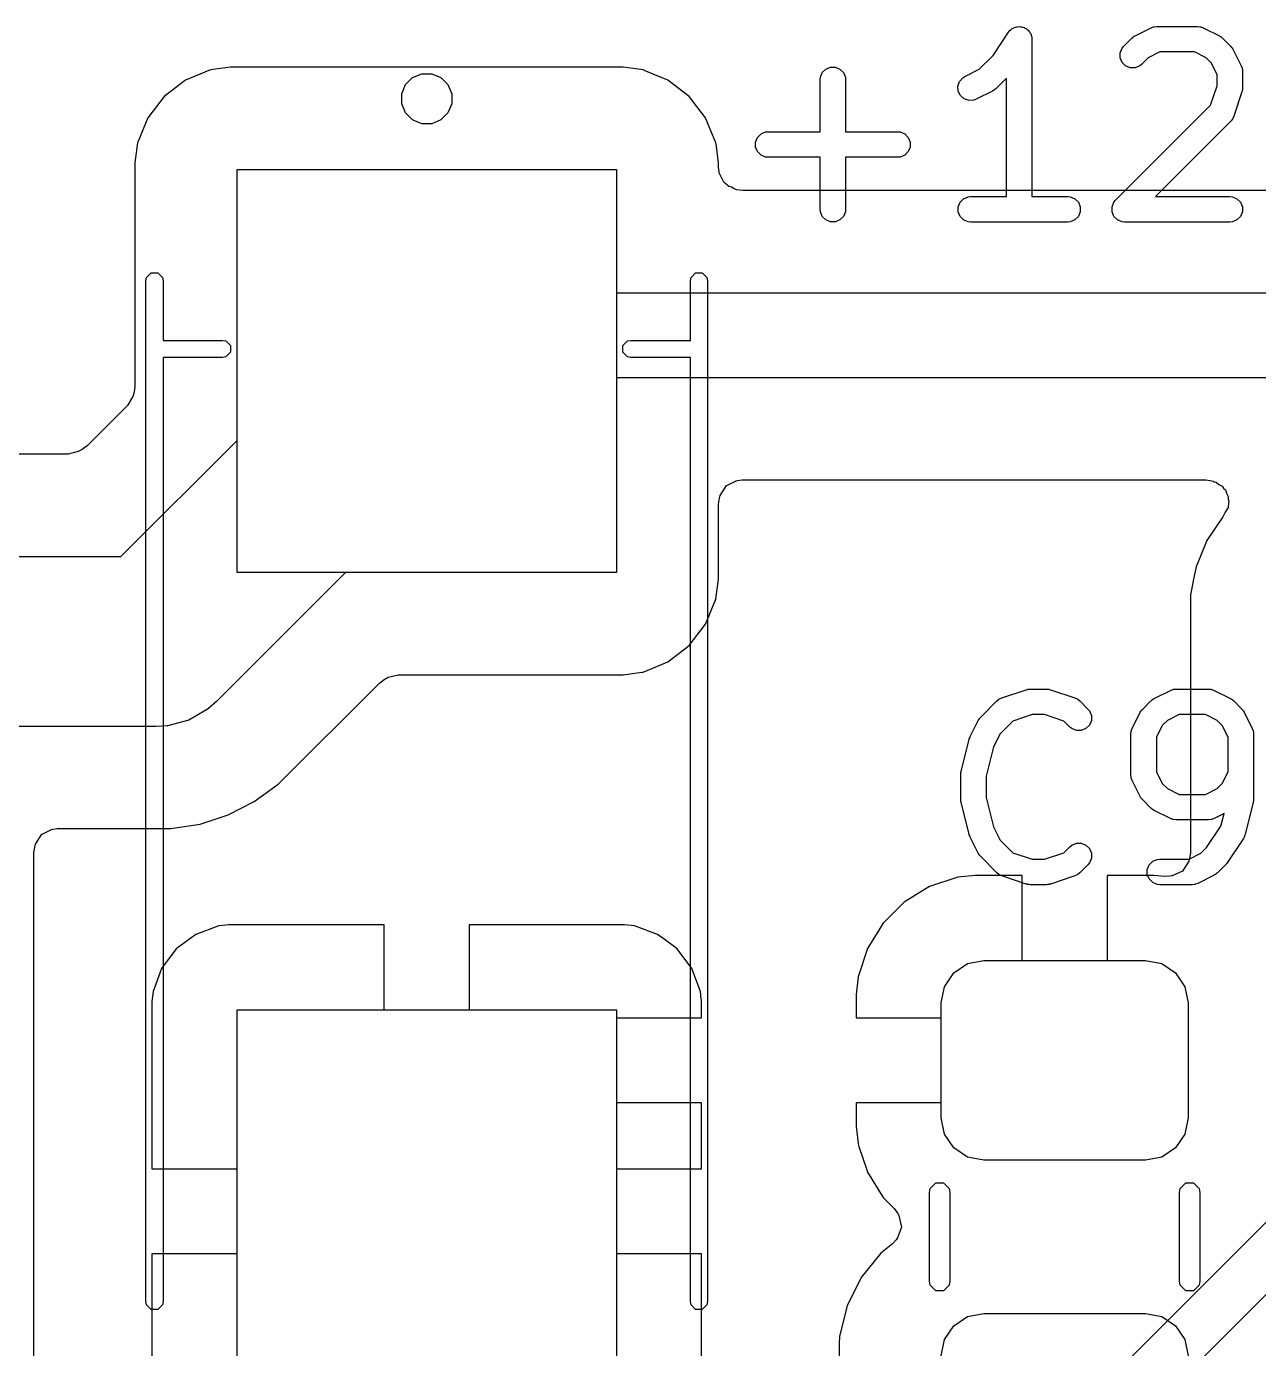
# Model space of a CAD drawing. Header units: inches. Extents: x 1.3 to 5.24, y -7.03 to -1.12.
# Drawn here: x 2.394 to 2.6791, y -3.4621 to -3.1561 of the extents above; entities that cross this region are included whole.
import ezdxf

# ---------------------------------------------------------------- set-up
doc = ezdxf.new("R2010")
doc.units = ezdxf.units.IN
doc.header["$MEASUREMENT"] = 0
for name, color, linetype, true_color in [('F.Cu', 13, 'CONTINUOUS', 0xc83434), ('F.Mask', 201, 'CONTINUOUS', 0xd864ff), ('F.Paste', 253, 'CONTINUOUS', 0xb4a09a), ('F.Silkscreen', 41, 'CONTINUOUS', 0xf2eda1), ('In2.Cu', 33, 'CONTINUOUS', 0xce7d2c)]:
    doc.layers.add(name, color=color, linetype=linetype, true_color=true_color)

msp = doc.modelspace()

# ---------------------------------------------------------------- linework, layer by layer
at = {"layer": 'F.Cu', "linetype": 'CONTINUOUS'}
for p, q in [((2.43654, -3.16614), (2.43079, -3.16852)), ((2.43655, -3.16614), (2.43654, -3.16614)), ((2.44117, -3.16553), (2.43655, -3.16614)), ((2.43655, -3.16614), (2.43655, -3.16614)), ((2.53206, -3.16553), (2.44117, -3.16553)), ((2.53668, -3.16614), (2.53206, -3.16553)), ((2.53206, -3.16553), (2.53206, -3.16553)), ((2.53206, -3.16553), (2.53206, -3.16553)), ((2.53206, -3.16553), (2.53206, -3.16553)), ((2.53206, -3.16553), (2.53206, -3.16553)), ((2.53736, -3.16642), (2.53668, -3.16614)), ((2.53668, -3.16614), (2.53668, -3.16614)), ((2.54243, -3.16852), (2.53736, -3.16642)), ((2.53736, -3.16642), (2.53736, -3.16642)), ((2.43079, -3.16852), (2.42586, -3.17231)), ((2.54737, -3.17231), (2.54243, -3.16852)), ((2.54243, -3.16852), (2.54243, -3.16852)), ((2.42586, -3.17231), (2.42207, -3.17725)), ((2.55116, -3.17725), (2.54737, -3.17231)), ((2.42207, -3.17725), (2.41975, -3.18284)), ((2.5524, -3.18023), (2.55116, -3.17725)), ((2.55355, -3.183), (2.5524, -3.18023)), ((2.41968, -3.183), (2.41915, -3.18703)), ((2.4197, -3.18296), (2.41968, -3.183)), ((2.41975, -3.18284), (2.4197, -3.18296)), ((2.55359, -3.18332), (2.55355, -3.183)), ((2.55415, -3.18762), (2.55359, -3.18332)), ((2.41915, -3.18703), (2.41907, -3.18762)), ((2.41907, -3.18762), (2.41907, -3.18762)), ((2.41907, -3.18762), (2.41907, -3.18762)), ((2.41907, -3.18762), (2.41907, -3.23937)), ((2.41915, -3.18703), (2.41915, -3.18703)), ((2.55415, -3.18867), (2.55415, -3.18762)), ((2.44272, -3.25189), (2.44272, -3.18917)), ((2.44272, -3.18917), (2.53051, -3.18917)), ((2.53051, -3.18917), (2.53051, -3.21772)), ((2.55427, -3.18971), (2.55415, -3.18867)), ((2.55433, -3.19), (2.55427, -3.18971)), ((2.55541, -3.19216), (2.55433, -3.19)), ((2.55546, -3.19222), (2.55541, -3.19216)), ((2.55651, -3.19313), (2.55546, -3.19222)), ((2.55718, -3.19332), (2.55651, -3.19313)), ((2.55777, -3.1937), (2.55718, -3.19332)), ((2.55836, -3.19388), (2.55777, -3.1937)), ((2.55974, -3.19407), (2.55836, -3.19388)), ((2.71347, -3.19407), (2.55974, -3.19407)), ((2.53051, -3.21772), (2.73039, -3.21772)), ((2.41907, -3.23937), (2.41888, -3.24074)), ((2.41907, -3.23937), (2.41907, -3.23937)), ((2.41907, -3.23937), (2.41907, -3.23937)), ((2.73039, -3.2374), (2.53051, -3.2374)), ((2.53051, -3.2374), (2.53051, -3.28248)), ((2.41859, -3.24174), (2.41735, -3.24381)), ((2.41888, -3.24074), (2.41859, -3.24174)), ((2.41735, -3.24381), (2.408, -3.25317)), ((2.41586, -3.27874), (2.44272, -3.25189)), ((2.40363, -3.2551), (2.35145, -3.2551)), ((2.40597, -3.2545), (2.40363, -3.2551)), ((2.40688, -3.254), (2.40597, -3.2545)), ((2.408, -3.25317), (2.40688, -3.254)), ((2.55606, -3.2623), (2.55823, -3.26122)), ((2.55823, -3.26122), (2.55852, -3.26115)), ((2.55852, -3.26115), (2.55956, -3.26104)), ((2.55956, -3.26104), (2.66691, -3.26104)), ((2.66691, -3.26104), (2.66829, -3.26124)), ((2.66829, -3.26124), (2.6687, -3.26136)), ((2.6687, -3.26136), (2.66867, -3.26146)), ((2.66867, -3.26146), (2.66877, -3.26151)), ((2.66877, -3.26151), (2.66933, -3.26158)), ((2.66933, -3.26158), (2.66997, -3.26211)), ((2.55435, -3.26525), (2.55452, -3.26466)), ((2.55452, -3.26466), (2.55601, -3.26235)), ((2.55601, -3.26235), (2.55606, -3.2623)), ((2.55601, -3.26235), (2.55601, -3.26235)), ((2.55601, -3.26235), (2.55601, -3.26235)), ((2.66997, -3.26211), (2.67071, -3.26248)), ((2.67071, -3.26248), (2.67101, -3.26298)), ((2.67101, -3.26298), (2.67145, -3.26334)), ((2.67145, -3.26334), (2.67169, -3.26414)), ((2.67169, -3.26414), (2.67212, -3.26485)), ((2.55415, -3.26663), (2.55435, -3.26525)), ((2.55415, -3.28403), (2.55415, -3.26663)), ((2.67196, -3.26765), (2.67141, -3.26854)), ((2.672, -3.26766), (2.67196, -3.26765)), ((2.67202, -3.2676), (2.672, -3.26766)), ((2.67203, -3.26752), (2.67202, -3.2676)), ((2.67206, -3.26747), (2.67203, -3.26752)), ((2.6721, -3.26735), (2.67206, -3.26747)), ((2.67227, -3.26597), (2.6721, -3.26709)), ((2.6721, -3.26709), (2.6721, -3.26715)), ((2.6721, -3.26715), (2.67214, -3.26716)), ((2.67212, -3.26722), (2.6721, -3.26727)), ((2.6721, -3.26727), (2.6721, -3.26735)), ((2.67212, -3.26485), (2.67211, -3.26547)), ((2.67211, -3.26547), (2.67227, -3.26597)), ((2.67214, -3.26716), (2.67212, -3.26722)), ((2.67084, -3.2696), (2.66718, -3.27508)), ((2.67096, -3.26947), (2.67084, -3.2696)), ((2.67084, -3.2696), (2.67084, -3.2696)), ((2.67141, -3.26854), (2.67092, -3.26943)), ((2.67092, -3.26943), (2.67096, -3.26947)), ((2.66718, -3.27508), (2.6657, -3.27866)), ((2.66718, -3.27508), (2.66718, -3.27508)), ((2.66718, -3.27508), (2.66718, -3.27508)), ((2.66718, -3.27508), (2.66718, -3.27508)), ((2.32913, -3.27874), (2.41586, -3.27874)), ((2.6657, -3.27866), (2.66465, -3.28118)), ((2.6657, -3.27866), (2.6657, -3.27866)), ((2.4678, -3.28248), (2.43794, -3.31234)), ((2.53051, -3.28248), (2.4678, -3.28248)), ((2.66465, -3.28118), (2.66409, -3.28403)), ((2.66465, -3.28118), (2.66465, -3.28118)), ((2.55355, -3.28865), (2.55415, -3.28403)), ((2.66409, -3.28403), (2.66353, -3.28683)), ((2.55116, -3.2944), (2.55355, -3.28865)), ((2.66353, -3.28683), (2.66337, -3.28765)), ((2.66337, -3.28765), (2.66337, -3.34731)), ((2.54737, -3.29934), (2.55116, -3.2944)), ((2.54243, -3.30313), (2.54737, -3.29934)), ((2.53668, -3.30551), (2.54243, -3.30313)), ((2.47567, -3.30805), (2.47678, -3.30722)), ((2.47678, -3.30722), (2.47769, -3.30672)), ((2.47769, -3.30672), (2.48003, -3.30612)), ((2.48003, -3.30612), (2.53206, -3.30612)), ((2.53206, -3.30612), (2.53637, -3.30556)), ((2.53637, -3.30556), (2.5364, -3.30555)), ((2.5364, -3.30555), (2.53668, -3.30551)), ((2.53668, -3.30551), (2.53668, -3.30551)), ((2.53668, -3.30551), (2.53668, -3.30551)), ((2.53668, -3.30551), (2.53668, -3.30551)), ((2.45224, -3.33147), (2.47567, -3.30805)), ((2.43794, -3.31234), (2.436, -3.31404)), ((2.43155, -3.31661), (2.42659, -3.31794)), ((2.43285, -3.31586), (2.43155, -3.31661)), ((2.436, -3.31404), (2.43285, -3.31586)), ((2.436, -3.31404), (2.436, -3.31404)), ((2.42402, -3.31811), (2.36878, -3.31811)), ((2.42658, -3.31794), (2.42402, -3.31811)), ((2.42659, -3.31794), (2.42658, -3.31794)), ((2.44672, -3.33548), (2.45224, -3.33147)), ((2.44065, -3.33858), (2.44672, -3.33548)), ((2.42743, -3.34175), (2.43416, -3.34069)), ((2.43416, -3.34069), (2.44065, -3.33858)), ((2.39606, -3.34537), (2.39755, -3.34306)), ((2.39755, -3.34306), (2.3976, -3.34301)), ((2.39755, -3.34306), (2.39755, -3.34306)), ((2.39755, -3.34306), (2.39755, -3.34306)), ((2.3976, -3.34301), (2.39976, -3.34193)), ((2.39976, -3.34193), (2.40006, -3.34186)), ((2.40006, -3.34186), (2.4011, -3.34175)), ((2.4011, -3.34175), (2.42743, -3.34175)), ((2.42743, -3.34175), (2.42743, -3.34175)), ((2.39569, -3.34734), (2.39581, -3.34649)), ((2.39569, -3.38178), (2.39569, -3.34734)), ((2.39581, -3.34649), (2.39589, -3.34596)), ((2.39589, -3.34596), (2.39606, -3.34537)), ((2.66337, -3.34731), (2.66317, -3.34869)), ((2.66301, -3.34925), (2.66152, -3.35156)), ((2.66317, -3.34869), (2.66301, -3.34925)), ((2.60954, -3.35297), (2.60299, -3.35514)), ((2.61358, -3.35256), (2.60954, -3.35297)), ((2.60954, -3.35297), (2.60954, -3.35297)), ((2.62441, -3.35256), (2.61358, -3.35256)), ((2.61358, -3.35256), (2.61358, -3.35256)), ((2.61358, -3.35256), (2.61358, -3.35256)), ((2.61358, -3.35256), (2.61358, -3.35256)), ((2.62441, -3.37224), (2.62441, -3.35256)), ((2.65492, -3.35256), (2.64409, -3.35256)), ((2.64409, -3.35256), (2.64409, -3.37224)), ((2.65734, -3.35281), (2.65492, -3.35256)), ((2.65492, -3.35256), (2.65492, -3.35256)), ((2.65863, -3.35277), (2.65734, -3.35281)), ((2.65901, -3.3527), (2.65863, -3.35277)), ((2.65911, -3.35269), (2.65901, -3.3527)), ((2.66152, -3.35156), (2.65911, -3.35269)), ((2.60299, -3.35514), (2.59998, -3.357)), ((2.60299, -3.35514), (2.60299, -3.35514)), ((2.60299, -3.35514), (2.60299, -3.35514)), ((2.60299, -3.35514), (2.60299, -3.35514)), ((2.59711, -3.35877), (2.59223, -3.36365)), ((2.59998, -3.357), (2.59711, -3.35877)), ((2.43849, -3.36423), (2.43319, -3.36621)), ((2.44083, -3.36398), (2.43849, -3.36423)), ((2.43849, -3.36423), (2.43849, -3.36423)), ((2.47677, -3.36398), (2.44083, -3.36398)), ((2.47677, -3.38366), (2.47677, -3.36398)), ((2.5324, -3.36398), (2.49646, -3.36398)), ((2.49646, -3.36398), (2.49646, -3.38366)), ((2.53474, -3.36423), (2.5324, -3.36398)), ((2.5324, -3.36398), (2.5324, -3.36398)), ((2.54004, -3.36621), (2.53474, -3.36423)), ((2.53474, -3.36423), (2.53474, -3.36423)), ((2.59187, -3.36423), (2.58888, -3.36907)), ((2.59223, -3.36365), (2.59187, -3.36423)), ((2.43319, -3.36621), (2.42865, -3.3696)), ((2.43319, -3.36621), (2.43319, -3.36621)), ((2.54127, -3.36713), (2.54004, -3.36621)), ((2.54004, -3.36621), (2.54004, -3.36621)), ((2.54004, -3.36621), (2.54004, -3.36621)), ((2.54457, -3.3696), (2.54127, -3.36713)), ((2.42865, -3.3696), (2.42526, -3.37413)), ((2.42865, -3.3696), (2.42865, -3.3696)), ((2.54797, -3.37413), (2.54457, -3.3696)), ((2.54457, -3.3696), (2.54457, -3.3696)), ((2.54457, -3.3696), (2.54457, -3.3696)), ((2.58861, -3.36952), (2.58644, -3.37607)), ((2.58888, -3.36907), (2.58861, -3.36952)), ((2.58861, -3.36952), (2.58861, -3.36952)), ((2.42526, -3.37413), (2.42328, -3.37943)), ((2.42526, -3.37413), (2.42526, -3.37413)), ((2.54994, -3.37943), (2.54797, -3.37413)), ((2.54797, -3.37413), (2.54797, -3.37413)), ((2.60859, -3.37513), (2.61178, -3.37299)), ((2.61178, -3.37299), (2.61555, -3.37224)), ((2.61555, -3.37224), (2.62441, -3.37224)), ((2.64409, -3.37224), (2.65295, -3.37224)), ((2.65295, -3.37224), (2.65672, -3.37299)), ((2.65672, -3.37299), (2.65991, -3.37513)), ((2.58644, -3.37607), (2.58602, -3.38012)), ((2.58644, -3.37607), (2.58644, -3.37607)), ((2.60646, -3.37832), (2.60859, -3.37513)), ((2.65991, -3.37513), (2.66205, -3.37832)), ((2.42328, -3.37943), (2.42303, -3.38178)), ((2.42328, -3.37943), (2.42328, -3.37943)), ((2.54994, -3.37943), (2.54994, -3.37943)), ((2.55002, -3.38012), (2.54994, -3.37943)), ((2.55006, -3.38052), (2.55002, -3.38012)), ((2.55012, -3.38108), (2.55006, -3.38052)), ((2.55006, -3.38052), (2.55006, -3.38052)), ((2.58602, -3.38012), (2.58602, -3.38553)), ((2.58602, -3.38012), (2.58602, -3.38012)), ((2.60571, -3.38209), (2.60646, -3.37832)), ((2.66205, -3.37832), (2.6628, -3.38209)), ((2.39569, -3.47885), (2.39569, -3.38178)), ((2.42303, -3.38178), (2.42303, -3.42047)), ((2.42303, -3.38178), (2.42303, -3.38178)), ((2.44272, -3.42047), (2.44272, -3.38366)), ((2.44272, -3.38366), (2.47677, -3.38366)), ((2.49646, -3.38366), (2.53051, -3.38366)), ((2.53051, -3.38366), (2.53051, -3.38553)), ((2.5502, -3.38137), (2.55012, -3.38108)), ((2.5502, -3.38553), (2.5502, -3.38137)), ((2.60571, -3.38553), (2.60571, -3.38209)), ((2.6628, -3.38209), (2.6628, -3.40866)), ((2.53051, -3.38553), (2.5502, -3.38553)), ((2.58602, -3.38553), (2.60571, -3.38553)), ((2.53051, -3.40522), (2.53051, -3.42047)), ((2.5502, -3.40522), (2.53051, -3.40522)), ((2.5502, -3.42047), (2.5502, -3.40522)), ((2.60571, -3.40522), (2.58602, -3.40522)), ((2.58602, -3.40522), (2.58602, -3.41063)), ((2.60571, -3.40866), (2.60571, -3.40522)), ((2.58602, -3.41063), (2.58644, -3.41467)), ((2.60646, -3.41243), (2.60571, -3.40866)), ((2.6628, -3.40866), (2.66205, -3.41243)), ((2.58644, -3.41467), (2.58644, -3.41467)), ((2.58644, -3.41467), (2.58644, -3.41467)), ((2.58644, -3.41467), (2.58665, -3.41532)), ((2.60859, -3.41562), (2.60646, -3.41243)), ((2.66205, -3.41243), (2.65991, -3.41562)), ((2.58665, -3.41532), (2.58836, -3.42047)), ((2.61178, -3.41775), (2.60859, -3.41562)), ((2.65991, -3.41562), (2.65672, -3.41775)), ((2.42303, -3.42047), (2.44272, -3.42047)), ((2.53051, -3.42047), (2.5502, -3.42047)), ((2.58836, -3.42047), (2.58861, -3.42123)), ((2.61555, -3.4185), (2.61178, -3.41775)), ((2.65295, -3.4185), (2.61555, -3.4185)), ((2.65672, -3.41775), (2.65295, -3.4185)), ((2.58861, -3.42123), (2.58861, -3.42123)), ((2.58861, -3.42123), (2.59223, -3.4271)), ((2.59223, -3.4271), (2.5948, -3.42967)), ((2.5948, -3.42967), (2.59563, -3.43078)), ((2.59563, -3.43078), (2.5959, -3.43128)), ((2.5959, -3.43128), (2.59649, -3.43397)), ((2.59649, -3.43397), (2.59558, -3.43648)), ((2.59439, -3.43783), (2.59173, -3.43996)), ((2.59529, -3.43688), (2.59439, -3.43783)), ((2.59558, -3.43648), (2.59529, -3.43688)), ((2.44272, -3.44016), (2.42303, -3.44016)), ((2.42303, -3.44016), (2.42303, -3.47885)), ((2.44272, -3.47697), (2.44272, -3.44016)), ((2.5502, -3.44016), (2.53051, -3.44016)), ((2.53051, -3.44016), (2.53051, -3.47697)), ((2.5502, -3.47885), (2.5502, -3.44016)), ((2.59173, -3.43996), (2.58717, -3.44564)), ((2.59173, -3.43996), (2.59173, -3.43996)), ((2.58717, -3.44564), (2.58394, -3.45216)), ((2.58717, -3.44564), (2.58717, -3.44564)), ((2.58394, -3.45216), (2.58218, -3.45923)), ((2.58394, -3.45216), (2.58394, -3.45216)), ((2.61178, -3.45469), (2.61555, -3.45394)), ((2.61555, -3.45394), (2.65295, -3.45394)), ((2.65295, -3.45394), (2.65672, -3.45469)), ((2.60646, -3.46001), (2.60859, -3.45682)), ((2.60859, -3.45682), (2.61178, -3.45469)), ((2.65672, -3.45469), (2.65991, -3.45682)), ((2.65991, -3.45682), (2.66205, -3.46001)), ((2.58218, -3.45923), (2.58207, -3.46087)), ((2.60571, -3.46378), (2.60646, -3.46001)), ((2.66205, -3.46001), (2.6628, -3.46378)), ((2.58207, -3.46087), (2.58207, -3.49327))]:
    msp.add_line(p, q, dxfattribs=at)
at = {"layer": 'F.Mask', "linetype": 'CONTINUOUS'}
for p, q in [((2.44272, -3.28248), (2.44272, -3.18917)), ((2.44272, -3.18917), (2.53051, -3.18917)), ((2.53051, -3.18917), (2.53051, -3.28248)), ((2.53051, -3.28248), (2.44272, -3.28248)), ((2.60859, -3.37513), (2.61178, -3.37299)), ((2.61178, -3.37299), (2.61555, -3.37224)), ((2.61555, -3.37224), (2.65295, -3.37224)), ((2.65295, -3.37224), (2.65672, -3.37299)), ((2.65672, -3.37299), (2.65991, -3.37513)), ((2.60646, -3.37832), (2.60859, -3.37513)), ((2.65991, -3.37513), (2.66205, -3.37832)), ((2.60571, -3.38209), (2.60646, -3.37832)), ((2.66205, -3.37832), (2.6628, -3.38209)), ((2.44272, -3.47697), (2.44272, -3.38366)), ((2.44272, -3.38366), (2.53051, -3.38366)), ((2.53051, -3.38366), (2.53051, -3.47697)), ((2.60571, -3.40866), (2.60571, -3.38209)), ((2.6628, -3.38209), (2.6628, -3.40866)), ((2.60646, -3.41243), (2.60571, -3.40866)), ((2.6628, -3.40866), (2.66205, -3.41243)), ((2.60859, -3.41562), (2.60646, -3.41243)), ((2.66205, -3.41243), (2.65991, -3.41562)), ((2.61178, -3.41775), (2.60859, -3.41562)), ((2.65991, -3.41562), (2.65672, -3.41775)), ((2.61555, -3.4185), (2.61178, -3.41775)), ((2.65295, -3.4185), (2.61555, -3.4185)), ((2.65672, -3.41775), (2.65295, -3.4185)), ((2.61178, -3.45469), (2.61555, -3.45394)), ((2.61555, -3.45394), (2.65295, -3.45394)), ((2.65295, -3.45394), (2.65672, -3.45469)), ((2.60646, -3.46001), (2.60859, -3.45682)), ((2.60859, -3.45682), (2.61178, -3.45469)), ((2.65672, -3.45469), (2.65991, -3.45682)), ((2.65991, -3.45682), (2.66205, -3.46001)), ((2.60571, -3.46378), (2.60646, -3.46001)), ((2.66205, -3.46001), (2.6628, -3.46378))]:
    msp.add_line(p, q, dxfattribs=at)
at = {"layer": 'F.Paste', "linetype": 'CONTINUOUS'}
for p, q in [((2.44272, -3.28248), (2.44272, -3.18917)), ((2.44272, -3.18917), (2.53051, -3.18917)), ((2.53051, -3.18917), (2.53051, -3.28248)), ((2.53051, -3.28248), (2.44272, -3.28248)), ((2.60859, -3.37513), (2.61178, -3.37299)), ((2.61178, -3.37299), (2.61555, -3.37224)), ((2.61555, -3.37224), (2.65295, -3.37224)), ((2.65295, -3.37224), (2.65672, -3.37299)), ((2.65672, -3.37299), (2.65991, -3.37513)), ((2.60646, -3.37832), (2.60859, -3.37513)), ((2.65991, -3.37513), (2.66205, -3.37832)), ((2.60571, -3.38209), (2.60646, -3.37832)), ((2.66205, -3.37832), (2.6628, -3.38209)), ((2.44272, -3.47697), (2.44272, -3.38366)), ((2.44272, -3.38366), (2.53051, -3.38366)), ((2.53051, -3.38366), (2.53051, -3.47697)), ((2.60571, -3.40866), (2.60571, -3.38209)), ((2.6628, -3.38209), (2.6628, -3.40866)), ((2.60646, -3.41243), (2.60571, -3.40866)), ((2.6628, -3.40866), (2.66205, -3.41243)), ((2.60859, -3.41562), (2.60646, -3.41243)), ((2.66205, -3.41243), (2.65991, -3.41562)), ((2.61178, -3.41775), (2.60859, -3.41562)), ((2.65991, -3.41562), (2.65672, -3.41775)), ((2.61555, -3.4185), (2.61178, -3.41775)), ((2.65295, -3.4185), (2.61555, -3.4185)), ((2.65672, -3.41775), (2.65295, -3.4185)), ((2.61178, -3.45469), (2.61555, -3.45394)), ((2.61555, -3.45394), (2.65295, -3.45394)), ((2.65295, -3.45394), (2.65672, -3.45469)), ((2.60646, -3.46001), (2.60859, -3.45682)), ((2.60859, -3.45682), (2.61178, -3.45469)), ((2.65672, -3.45469), (2.65991, -3.45682)), ((2.65991, -3.45682), (2.66205, -3.46001)), ((2.60571, -3.46378), (2.60646, -3.46001)), ((2.66205, -3.46001), (2.6628, -3.46378))]:
    msp.add_line(p, q, dxfattribs=at)
at = {"layer": 'F.Silkscreen', "linetype": 'CONTINUOUS'}
for p, q in [((2.61769, -3.16279), (2.62128, -3.15741)), ((2.62128, -3.15741), (2.62128, -3.15741)), ((2.62128, -3.15741), (2.62128, -3.15741)), ((2.62128, -3.15741), (2.62129, -3.15741)), ((2.62129, -3.15741), (2.62165, -3.15696)), ((2.62165, -3.15696), (2.62189, -3.1568)), ((2.62189, -3.1568), (2.6221, -3.15659)), ((2.6221, -3.15659), (2.62237, -3.15648)), ((2.62237, -3.15648), (2.62261, -3.15632)), ((2.62261, -3.15632), (2.62289, -3.15626)), ((2.62289, -3.15626), (2.62316, -3.15615)), ((2.62316, -3.15615), (2.62345, -3.15615)), ((2.62345, -3.15615), (2.62374, -3.1561)), ((2.62374, -3.1561), (2.62402, -3.15615)), ((2.62402, -3.15615), (2.62431, -3.15615)), ((2.62431, -3.15615), (2.62458, -3.15626)), ((2.62458, -3.15626), (2.62487, -3.15632)), ((2.62487, -3.15632), (2.62511, -3.15648)), ((2.62511, -3.15648), (2.62538, -3.15659)), ((2.62538, -3.15659), (2.62558, -3.1568)), ((2.62558, -3.1568), (2.62582, -3.15696)), ((2.62582, -3.15696), (2.62599, -3.1572)), ((2.62599, -3.1572), (2.62619, -3.15741)), ((2.62619, -3.15741), (2.6263, -3.15767)), ((2.65054, -3.15828), (2.65429, -3.15641)), ((2.65429, -3.15641), (2.65483, -3.1562)), ((2.65483, -3.1562), (2.65494, -3.15619)), ((2.65494, -3.15619), (2.65503, -3.15615)), ((2.65503, -3.15615), (2.65561, -3.1561)), ((2.65561, -3.1561), (2.66498, -3.1561)), ((2.66498, -3.1561), (2.66556, -3.15615)), ((2.66556, -3.15615), (2.66566, -3.15619)), ((2.66566, -3.15619), (2.66576, -3.1562)), ((2.66576, -3.1562), (2.6663, -3.15641)), ((2.6663, -3.15641), (2.67005, -3.15828)), ((2.6263, -3.15767), (2.62647, -3.15792)), ((2.62647, -3.15792), (2.62652, -3.1582)), ((2.62652, -3.1582), (2.62663, -3.15847)), ((2.62663, -3.15847), (2.62669, -3.15904)), ((2.62669, -3.15904), (2.62669, -3.15904)), ((2.62669, -3.15904), (2.62669, -3.15905)), ((2.62669, -3.15905), (2.62669, -3.15905)), ((2.62669, -3.15905), (2.62669, -3.19547)), ((2.64753, -3.16116), (2.6479, -3.16071)), ((2.6479, -3.16071), (2.64977, -3.15883)), ((2.64977, -3.15883), (2.65, -3.15865)), ((2.65, -3.15865), (2.65005, -3.15859)), ((2.65005, -3.15859), (2.65014, -3.15853)), ((2.65014, -3.15853), (2.65022, -3.15847)), ((2.65022, -3.15847), (2.65029, -3.15844)), ((2.65029, -3.15844), (2.65054, -3.15828)), ((2.67005, -3.15828), (2.6703, -3.15844)), ((2.6703, -3.15844), (2.67037, -3.15847)), ((2.67037, -3.15847), (2.67045, -3.15853)), ((2.67045, -3.15853), (2.67054, -3.15859)), ((2.67054, -3.15859), (2.67059, -3.15865)), ((2.67059, -3.15865), (2.67082, -3.15883)), ((2.67082, -3.15883), (2.6727, -3.16071)), ((2.6727, -3.16071), (2.67288, -3.16094)), ((2.61449, -3.166), (2.61769, -3.16279)), ((2.64709, -3.16222), (2.64753, -3.16116)), ((2.64709, -3.16337), (2.64709, -3.16222)), ((2.64753, -3.16444), (2.64709, -3.16337)), ((2.65361, -3.16335), (2.65207, -3.16489)), ((2.65631, -3.162), (2.65361, -3.16335)), ((2.66429, -3.162), (2.65631, -3.162)), ((2.66698, -3.16335), (2.66429, -3.162)), ((2.66818, -3.16455), (2.66698, -3.16335)), ((2.67288, -3.16094), (2.67294, -3.16099)), ((2.67294, -3.16099), (2.673, -3.16108)), ((2.673, -3.16108), (2.67306, -3.16116)), ((2.67306, -3.16116), (2.67309, -3.16123)), ((2.67309, -3.16123), (2.67325, -3.16148)), ((2.67325, -3.16148), (2.67512, -3.16523)), ((2.57772, -3.16785), (2.57816, -3.16678)), ((2.57816, -3.16678), (2.57898, -3.16597)), ((2.57898, -3.16597), (2.58004, -3.16553)), ((2.58004, -3.16553), (2.5812, -3.16553)), ((2.5812, -3.16553), (2.58226, -3.16597)), ((2.58226, -3.16597), (2.58307, -3.16678)), ((2.58307, -3.16678), (2.58352, -3.16785)), ((2.61117, -3.16766), (2.61449, -3.166)), ((2.64835, -3.16525), (2.64753, -3.16444)), ((2.64941, -3.16569), (2.64835, -3.16525)), ((2.65056, -3.16569), (2.64941, -3.16569)), ((2.65163, -3.16525), (2.65056, -3.16569)), ((2.65207, -3.16489), (2.65163, -3.16525)), ((2.66953, -3.16724), (2.66818, -3.16455)), ((2.67512, -3.16523), (2.67533, -3.16577)), ((2.67533, -3.16577), (2.67534, -3.16587)), ((2.67534, -3.16587), (2.67538, -3.16597)), ((2.67538, -3.16597), (2.67544, -3.16655)), ((2.67544, -3.16655), (2.67544, -3.1703)), ((2.48082, -3.17168), (2.4817, -3.16955)), ((2.4817, -3.16955), (2.48333, -3.16792)), ((2.48333, -3.16792), (2.48546, -3.16704)), ((2.48546, -3.16704), (2.48777, -3.16704)), ((2.48777, -3.16704), (2.4899, -3.16792)), ((2.4899, -3.16792), (2.49152, -3.16955)), ((2.49152, -3.16955), (2.49241, -3.17168)), ((2.57767, -3.16842), (2.57772, -3.16785)), ((2.57767, -3.18047), (2.57767, -3.16842)), ((2.58352, -3.16785), (2.58357, -3.16842)), ((2.58357, -3.16842), (2.58357, -3.18047)), ((2.60956, -3.16993), (2.60993, -3.16883)), ((2.60993, -3.16883), (2.61068, -3.16796)), ((2.61068, -3.16796), (2.61117, -3.16766)), ((2.62079, -3.16805), (2.61833, -3.17051)), ((2.62079, -3.19547), (2.62079, -3.16805)), ((2.66803, -3.17433), (2.66953, -3.16982)), ((2.66953, -3.16982), (2.66953, -3.16724)), ((2.48082, -3.17399), (2.48082, -3.17168)), ((2.49241, -3.17168), (2.49241, -3.17399)), ((2.60964, -3.17108), (2.60956, -3.16993)), ((2.61016, -3.17211), (2.60964, -3.17108)), ((2.61103, -3.17286), (2.61016, -3.17211)), ((2.61212, -3.17323), (2.61103, -3.17286)), ((2.61381, -3.17294), (2.61327, -3.17314)), ((2.61756, -3.17106), (2.61381, -3.17294)), ((2.61781, -3.17091), (2.61756, -3.17106)), ((2.61788, -3.17088), (2.61781, -3.17091)), ((2.61796, -3.17081), (2.61788, -3.17088)), ((2.61805, -3.17075), (2.61796, -3.17081)), ((2.6181, -3.1707), (2.61805, -3.17075)), ((2.61833, -3.17051), (2.6181, -3.1707)), ((2.67528, -3.17123), (2.67341, -3.17685)), ((2.67535, -3.17094), (2.67528, -3.17123)), ((2.67538, -3.17087), (2.67535, -3.17094)), ((2.67539, -3.17077), (2.67538, -3.17087)), ((2.67541, -3.17067), (2.67539, -3.17077)), ((2.67544, -3.1703), (2.67541, -3.17059)), ((2.67541, -3.17059), (2.67541, -3.17067)), ((2.4817, -3.17612), (2.48082, -3.17399)), ((2.49241, -3.17399), (2.49152, -3.17612)), ((2.61327, -3.17314), (2.61212, -3.17323)), ((2.64602, -3.19633), (2.66803, -3.17433)), ((2.48333, -3.17774), (2.4817, -3.17612)), ((2.48546, -3.17863), (2.48333, -3.17774)), ((2.48777, -3.17863), (2.48546, -3.17863)), ((2.4899, -3.17774), (2.48777, -3.17863)), ((2.49152, -3.17612), (2.4899, -3.17774)), ((2.6727, -3.17801), (2.65524, -3.19547)), ((2.67306, -3.17756), (2.6727, -3.17801)), ((2.6731, -3.17746), (2.67306, -3.17756)), ((2.67317, -3.17738), (2.6731, -3.17746)), ((2.67341, -3.17685), (2.67317, -3.17738)), ((2.56273, -3.18284), (2.56317, -3.18178)), ((2.56317, -3.18178), (2.56398, -3.18096)), ((2.56398, -3.18096), (2.56505, -3.18052)), ((2.56505, -3.18052), (2.56562, -3.18047)), ((2.56562, -3.18047), (2.57767, -3.18047)), ((2.58357, -3.18047), (2.59562, -3.18047)), ((2.59562, -3.18047), (2.59619, -3.18052)), ((2.59619, -3.18052), (2.59726, -3.18096)), ((2.59726, -3.18096), (2.59807, -3.18178)), ((2.59807, -3.18178), (2.59851, -3.18284)), ((2.56273, -3.184), (2.56273, -3.18284)), ((2.56317, -3.18506), (2.56273, -3.184)), ((2.56398, -3.18588), (2.56317, -3.18506)), ((2.59807, -3.18506), (2.59726, -3.18588)), ((2.59851, -3.184), (2.59807, -3.18506)), ((2.59851, -3.18284), (2.59851, -3.184)), ((2.56505, -3.18632), (2.56398, -3.18588)), ((2.56562, -3.18637), (2.56505, -3.18632)), ((2.57767, -3.18637), (2.56562, -3.18637)), ((2.57767, -3.19842), (2.57767, -3.18637)), ((2.59562, -3.18637), (2.58357, -3.18637)), ((2.58357, -3.18637), (2.58357, -3.19842)), ((2.59619, -3.18632), (2.59562, -3.18637)), ((2.59726, -3.18588), (2.59619, -3.18632)), ((2.60959, -3.19784), (2.61004, -3.19678)), ((2.61004, -3.19678), (2.61085, -3.19596)), ((2.61085, -3.19596), (2.61191, -3.19552)), ((2.61191, -3.19552), (2.61249, -3.19547)), ((2.61249, -3.19547), (2.62079, -3.19547)), ((2.62669, -3.19547), (2.63499, -3.19547)), ((2.63499, -3.19547), (2.63556, -3.19552)), ((2.63556, -3.19552), (2.63663, -3.19596)), ((2.63663, -3.19596), (2.63744, -3.19678)), ((2.63744, -3.19678), (2.63788, -3.19784)), ((2.64521, -3.19784), (2.64566, -3.19678)), ((2.64566, -3.19678), (2.64602, -3.19633)), ((2.65524, -3.19547), (2.67248, -3.19547)), ((2.67248, -3.19547), (2.67306, -3.19552)), ((2.67306, -3.19552), (2.67412, -3.19596)), ((2.67412, -3.19596), (2.67494, -3.19678)), ((2.67494, -3.19678), (2.67538, -3.19784)), ((2.57772, -3.19899), (2.57767, -3.19842)), ((2.57816, -3.20006), (2.57772, -3.19899)), ((2.57898, -3.20087), (2.57816, -3.20006)), ((2.58307, -3.20006), (2.58226, -3.20087)), ((2.58352, -3.19899), (2.58307, -3.20006)), ((2.58357, -3.19842), (2.58352, -3.19899)), ((2.60959, -3.19899), (2.60959, -3.19784)), ((2.61004, -3.20006), (2.60959, -3.19899)), ((2.61085, -3.20087), (2.61004, -3.20006)), ((2.63744, -3.20006), (2.63663, -3.20087)), ((2.63788, -3.19899), (2.63744, -3.20006)), ((2.63788, -3.19784), (2.63788, -3.19899)), ((2.64521, -3.19899), (2.64521, -3.19784)), ((2.64566, -3.20006), (2.64521, -3.19899)), ((2.64647, -3.20087), (2.64566, -3.20006)), ((2.67494, -3.20006), (2.67412, -3.20087)), ((2.67538, -3.19899), (2.67494, -3.20006)), ((2.67538, -3.19784), (2.67538, -3.19899)), ((2.58004, -3.20131), (2.57898, -3.20087)), ((2.5812, -3.20131), (2.58004, -3.20131)), ((2.58226, -3.20087), (2.5812, -3.20131)), ((2.61191, -3.20131), (2.61085, -3.20087)), ((2.61249, -3.20137), (2.61191, -3.20131)), ((2.63499, -3.20137), (2.61249, -3.20137)), ((2.63556, -3.20131), (2.63499, -3.20137)), ((2.63663, -3.20087), (2.63556, -3.20131)), ((2.64753, -3.20131), (2.64647, -3.20087)), ((2.64811, -3.20137), (2.64753, -3.20131)), ((2.67248, -3.20137), (2.64811, -3.20137)), ((2.67306, -3.20131), (2.67248, -3.20137)), ((2.67412, -3.20087), (2.67306, -3.20131)), ((2.42165, -3.21496), (2.4218, -3.21421)), ((2.42165, -3.45118), (2.42165, -3.21496)), ((2.4218, -3.21421), (2.42287, -3.21314)), ((2.42287, -3.21314), (2.42438, -3.21314)), ((2.42438, -3.21314), (2.42544, -3.21421)), ((2.42544, -3.21421), (2.42559, -3.21496)), ((2.42559, -3.21496), (2.42559, -3.22874)), ((2.54764, -3.21496), (2.54779, -3.21421)), ((2.54764, -3.22874), (2.54764, -3.21496)), ((2.54779, -3.21421), (2.54885, -3.21314)), ((2.54885, -3.21314), (2.55036, -3.21314)), ((2.55036, -3.21314), (2.55142, -3.21421)), ((2.55142, -3.21421), (2.55157, -3.21496)), ((2.55157, -3.21496), (2.55157, -3.45118)), ((2.42559, -3.22874), (2.43937, -3.22874)), ((2.43937, -3.22874), (2.44012, -3.22889)), ((2.44012, -3.22889), (2.44119, -3.22996)), ((2.44119, -3.22996), (2.44119, -3.23146)), ((2.53204, -3.22996), (2.5331, -3.22889)), ((2.53204, -3.23146), (2.53204, -3.22996)), ((2.5331, -3.22889), (2.53386, -3.22874)), ((2.53386, -3.22874), (2.54764, -3.22874)), ((2.43937, -3.23268), (2.42559, -3.23268)), ((2.42559, -3.23268), (2.42559, -3.45118)), ((2.44012, -3.23253), (2.43937, -3.23268)), ((2.44119, -3.23146), (2.44012, -3.23253)), ((2.5331, -3.23253), (2.53204, -3.23146)), ((2.53386, -3.23268), (2.5331, -3.23253)), ((2.54764, -3.23268), (2.53386, -3.23268)), ((2.54764, -3.45118), (2.54764, -3.23268)), ((2.61973, -3.31147), (2.62535, -3.30959)), ((2.62535, -3.30959), (2.62564, -3.30953)), ((2.62564, -3.30953), (2.62571, -3.3095)), ((2.62571, -3.3095), (2.62581, -3.30949)), ((2.62581, -3.30949), (2.62591, -3.30946)), ((2.62591, -3.30946), (2.62599, -3.30947)), ((2.62599, -3.30947), (2.62628, -3.30944)), ((2.62628, -3.30944), (2.63003, -3.30944)), ((2.63003, -3.30944), (2.63033, -3.30947)), ((2.63033, -3.30947), (2.6304, -3.30946)), ((2.6304, -3.30946), (2.63051, -3.30949)), ((2.63051, -3.30949), (2.63061, -3.3095)), ((2.63061, -3.3095), (2.63068, -3.30953)), ((2.63068, -3.30953), (2.63097, -3.30959)), ((2.63097, -3.30959), (2.63659, -3.31147)), ((2.65496, -3.31163), (2.65871, -3.30975)), ((2.65871, -3.30975), (2.65925, -3.30955)), ((2.65925, -3.30955), (2.65936, -3.30954)), ((2.65936, -3.30954), (2.65945, -3.3095)), ((2.65945, -3.3095), (2.66003, -3.30944)), ((2.66003, -3.30944), (2.66753, -3.30944)), ((2.66753, -3.30944), (2.66811, -3.3095)), ((2.66811, -3.3095), (2.6682, -3.30954)), ((2.6682, -3.30954), (2.66831, -3.30955)), ((2.66831, -3.30955), (2.66885, -3.30975)), ((2.66885, -3.30975), (2.6726, -3.31163)), ((2.61482, -3.31593), (2.61857, -3.31218)), ((2.61857, -3.31218), (2.61902, -3.31181)), ((2.61902, -3.31181), (2.61912, -3.31177)), ((2.61912, -3.31177), (2.6192, -3.3117)), ((2.6192, -3.3117), (2.61973, -3.31147)), ((2.63659, -3.31147), (2.63712, -3.3117)), ((2.63712, -3.3117), (2.6372, -3.31177)), ((2.6372, -3.31177), (2.6373, -3.31181)), ((2.6373, -3.31181), (2.63775, -3.31218)), ((2.63775, -3.31218), (2.63962, -3.31406)), ((2.65232, -3.31406), (2.65419, -3.31218)), ((2.65419, -3.31218), (2.65442, -3.312)), ((2.65442, -3.312), (2.65447, -3.31194)), ((2.65447, -3.31194), (2.65456, -3.31188)), ((2.65456, -3.31188), (2.65464, -3.31181)), ((2.65464, -3.31181), (2.65471, -3.31178)), ((2.65471, -3.31178), (2.65496, -3.31163)), ((2.6726, -3.31163), (2.67285, -3.31178)), ((2.67285, -3.31178), (2.67292, -3.31181)), ((2.67292, -3.31181), (2.673, -3.31188)), ((2.673, -3.31188), (2.67309, -3.31194)), ((2.67309, -3.31194), (2.67314, -3.312)), ((2.67314, -3.312), (2.67337, -3.31218)), ((2.67337, -3.31218), (2.67524, -3.31406)), ((2.61239, -3.32045), (2.61427, -3.3167)), ((2.61427, -3.3167), (2.61443, -3.31645)), ((2.61443, -3.31645), (2.61446, -3.31638)), ((2.61446, -3.31638), (2.61452, -3.3163)), ((2.61452, -3.3163), (2.61458, -3.31621)), ((2.61458, -3.31621), (2.61464, -3.31616)), ((2.61464, -3.31616), (2.61482, -3.31593)), ((2.62676, -3.31535), (2.62225, -3.31685)), ((2.62955, -3.31535), (2.62676, -3.31535)), ((2.63406, -3.31685), (2.62955, -3.31535)), ((2.63962, -3.31406), (2.63999, -3.3145)), ((2.63999, -3.3145), (2.64043, -3.31557)), ((2.64043, -3.31672), (2.63999, -3.31778)), ((2.64043, -3.31557), (2.64043, -3.31672)), ((2.64989, -3.31857), (2.65176, -3.31482)), ((2.65176, -3.31482), (2.65192, -3.31458)), ((2.65192, -3.31458), (2.65195, -3.3145)), ((2.65195, -3.3145), (2.65202, -3.31442)), ((2.65202, -3.31442), (2.65207, -3.31433)), ((2.65207, -3.31433), (2.65213, -3.31428)), ((2.65213, -3.31428), (2.65232, -3.31406)), ((2.65803, -3.3167), (2.65683, -3.31789)), ((2.66073, -3.31535), (2.65803, -3.3167)), ((2.66683, -3.31535), (2.66073, -3.31535)), ((2.66953, -3.3167), (2.66683, -3.31535)), ((2.67073, -3.31789), (2.66953, -3.3167)), ((2.67524, -3.31406), (2.67543, -3.31428)), ((2.67543, -3.31428), (2.67549, -3.31433)), ((2.67549, -3.31433), (2.67554, -3.31442)), ((2.67554, -3.31442), (2.67561, -3.3145)), ((2.67561, -3.3145), (2.67564, -3.31458)), ((2.67564, -3.31458), (2.67579, -3.31482)), ((2.67579, -3.31482), (2.67767, -3.31857)), ((2.61934, -3.31977), (2.61782, -3.3228)), ((2.62225, -3.31685), (2.61934, -3.31977)), ((2.63544, -3.31823), (2.63406, -3.31685)), ((2.63589, -3.3186), (2.63544, -3.31823)), ((2.63696, -3.31904), (2.63589, -3.3186)), ((2.63811, -3.31904), (2.63696, -3.31904)), ((2.63917, -3.3186), (2.63811, -3.31904)), ((2.63999, -3.31778), (2.63917, -3.3186)), ((2.64958, -3.31989), (2.64963, -3.31932)), ((2.64963, -3.31932), (2.64968, -3.31922)), ((2.64968, -3.31911), (2.64989, -3.31857)), ((2.64968, -3.31922), (2.64968, -3.31911)), ((2.65683, -3.31789), (2.65548, -3.32059)), ((2.67208, -3.32059), (2.67073, -3.31789)), ((2.67767, -3.31857), (2.67788, -3.31911)), ((2.67788, -3.31911), (2.67788, -3.31922)), ((2.67788, -3.31922), (2.67792, -3.31932)), ((2.67792, -3.31932), (2.67798, -3.31989)), ((2.6103, -3.32855), (2.61217, -3.32105)), ((2.61217, -3.32105), (2.61219, -3.32101)), ((2.61219, -3.32099), (2.61228, -3.32075)), ((2.61219, -3.32101), (2.61219, -3.32099)), ((2.61228, -3.32075), (2.61237, -3.32051)), ((2.61237, -3.32051), (2.61238, -3.32049)), ((2.61238, -3.32049), (2.61239, -3.32045)), ((2.61782, -3.3228), (2.61611, -3.32963)), ((2.64958, -3.32927), (2.64958, -3.31989)), ((2.65548, -3.32059), (2.65548, -3.32857)), ((2.67208, -3.32857), (2.67208, -3.32059)), ((2.67798, -3.31989), (2.67798, -3.33489)), ((2.61021, -3.32912), (2.61024, -3.32891)), ((2.61024, -3.32891), (2.61026, -3.32869)), ((2.61026, -3.32869), (2.61028, -3.32865)), ((2.61028, -3.32865), (2.6103, -3.32855)), ((2.65548, -3.32857), (2.65683, -3.33127)), ((2.67073, -3.33127), (2.67208, -3.32857)), ((2.61022, -3.32917), (2.61021, -3.32912)), ((2.61021, -3.32927), (2.61022, -3.32917)), ((2.61021, -3.33489), (2.61021, -3.32927)), ((2.61611, -3.32963), (2.61611, -3.33453)), ((2.64963, -3.32984), (2.64958, -3.32927)), ((2.64968, -3.32994), (2.64963, -3.32984)), ((2.64968, -3.33005), (2.64968, -3.32994)), ((2.64989, -3.33059), (2.64968, -3.33005)), ((2.65176, -3.33434), (2.64989, -3.33059)), ((2.65683, -3.33127), (2.65803, -3.33246)), ((2.66953, -3.33246), (2.67073, -3.33127)), ((2.61022, -3.33499), (2.61021, -3.33489)), ((2.61021, -3.33504), (2.61022, -3.33499)), ((2.61024, -3.33525), (2.61021, -3.33504)), ((2.61611, -3.33453), (2.61782, -3.34136)), ((2.65192, -3.33459), (2.65176, -3.33434)), ((2.65195, -3.33466), (2.65192, -3.33459)), ((2.65202, -3.33474), (2.65195, -3.33466)), ((2.65207, -3.33483), (2.65202, -3.33474)), ((2.65213, -3.33488), (2.65207, -3.33483)), ((2.65232, -3.3351), (2.65213, -3.33488)), ((2.65419, -3.33698), (2.65232, -3.3351)), ((2.65803, -3.33246), (2.66073, -3.33381)), ((2.66073, -3.33381), (2.66683, -3.33381)), ((2.66683, -3.33381), (2.66953, -3.33246)), ((2.67798, -3.33504), (2.67795, -3.33525)), ((2.67798, -3.33489), (2.67797, -3.33499)), ((2.67797, -3.33499), (2.67798, -3.33504)), ((2.61026, -3.33547), (2.61024, -3.33525)), ((2.61028, -3.33551), (2.61026, -3.33547)), ((2.6103, -3.33561), (2.61028, -3.33551)), ((2.61217, -3.34311), (2.6103, -3.33561)), ((2.65442, -3.33717), (2.65419, -3.33698)), ((2.65447, -3.33722), (2.65442, -3.33717)), ((2.65456, -3.33728), (2.65447, -3.33722)), ((2.65464, -3.33735), (2.65456, -3.33728)), ((2.65471, -3.33738), (2.65464, -3.33735)), ((2.65496, -3.33753), (2.65471, -3.33738)), ((2.65871, -3.33941), (2.65496, -3.33753)), ((2.67789, -3.33561), (2.67602, -3.34311)), ((2.67791, -3.33551), (2.67789, -3.33561)), ((2.67792, -3.33547), (2.67791, -3.33551)), ((2.67795, -3.33525), (2.67792, -3.33547)), ((2.65925, -3.33961), (2.65871, -3.33941)), ((2.65936, -3.33962), (2.65925, -3.33961)), ((2.65945, -3.33966), (2.65936, -3.33962)), ((2.66003, -3.33972), (2.65945, -3.33966)), ((2.66753, -3.33972), (2.66003, -3.33972)), ((2.66711, -3.34613), (2.67041, -3.34118)), ((2.66811, -3.33966), (2.66753, -3.33972)), ((2.6682, -3.33962), (2.66811, -3.33966)), ((2.66831, -3.33961), (2.6682, -3.33962)), ((2.66885, -3.33941), (2.66831, -3.33961)), ((2.67114, -3.33826), (2.66885, -3.33941)), ((2.67041, -3.34118), (2.67114, -3.33826)), ((2.61219, -3.34315), (2.61217, -3.34311)), ((2.61219, -3.34317), (2.61219, -3.34315)), ((2.61228, -3.34341), (2.61219, -3.34317)), ((2.61237, -3.34365), (2.61228, -3.34341)), ((2.61238, -3.34367), (2.61237, -3.34365)), ((2.61239, -3.34371), (2.61238, -3.34367)), ((2.61427, -3.34746), (2.61239, -3.34371)), ((2.61782, -3.34136), (2.61934, -3.34439)), ((2.67561, -3.34403), (2.67186, -3.34965)), ((2.67578, -3.34371), (2.67561, -3.34403)), ((2.67582, -3.34365), (2.67578, -3.34371)), ((2.67585, -3.34358), (2.67582, -3.34365)), ((2.67588, -3.34352), (2.67585, -3.34358)), ((2.6759, -3.34345), (2.67588, -3.34352)), ((2.67602, -3.34311), (2.6759, -3.34345)), ((2.61934, -3.34439), (2.62225, -3.34731)), ((2.62225, -3.34731), (2.62676, -3.34881)), ((2.62955, -3.34881), (2.63406, -3.34731)), ((2.63406, -3.34731), (2.63544, -3.34593)), ((2.63544, -3.34593), (2.63589, -3.34556)), ((2.63589, -3.34556), (2.63696, -3.34512)), ((2.63696, -3.34512), (2.63811, -3.34512)), ((2.63811, -3.34512), (2.63917, -3.34556)), ((2.63917, -3.34556), (2.63999, -3.34637)), ((2.63999, -3.34637), (2.64043, -3.34744)), ((2.66578, -3.34746), (2.66711, -3.34613)), ((2.61443, -3.34771), (2.61427, -3.34746)), ((2.61446, -3.34778), (2.61443, -3.34771)), ((2.61452, -3.34786), (2.61446, -3.34778)), ((2.61458, -3.34795), (2.61452, -3.34786)), ((2.61464, -3.348), (2.61458, -3.34795)), ((2.61482, -3.34823), (2.61464, -3.348)), ((2.61857, -3.35198), (2.61482, -3.34823)), ((2.62676, -3.34881), (2.62955, -3.34881)), ((2.63962, -3.3501), (2.63775, -3.35198)), ((2.63999, -3.34966), (2.63962, -3.3501)), ((2.64043, -3.34859), (2.63999, -3.34966)), ((2.64043, -3.34744), (2.64043, -3.34859)), ((2.65338, -3.35119), (2.65383, -3.35012)), ((2.65383, -3.35012), (2.65464, -3.34931)), ((2.65464, -3.34931), (2.6557, -3.34887)), ((2.6557, -3.34887), (2.65628, -3.34881)), ((2.65628, -3.34881), (2.66308, -3.34881)), ((2.66308, -3.34881), (2.66578, -3.34746)), ((2.67149, -3.3501), (2.66962, -3.35198)), ((2.67168, -3.34987), (2.67149, -3.3501)), ((2.67149, -3.3501), (2.67149, -3.3501)), ((2.67149, -3.3501), (2.67149, -3.3501)), ((2.67186, -3.34966), (2.67168, -3.34987)), ((2.67186, -3.34965), (2.67186, -3.34965)), ((2.67186, -3.34965), (2.67186, -3.34966)), ((2.61902, -3.35234), (2.61857, -3.35198)), ((2.61912, -3.35239), (2.61902, -3.35234)), ((2.6192, -3.35245), (2.61912, -3.35239)), ((2.61973, -3.35269), (2.6192, -3.35245)), ((2.62535, -3.35457), (2.61973, -3.35269)), ((2.63659, -3.35269), (2.63097, -3.35457)), ((2.63712, -3.35245), (2.63659, -3.35269)), ((2.6372, -3.35239), (2.63712, -3.35245)), ((2.6373, -3.35234), (2.6372, -3.35239)), ((2.63775, -3.35198), (2.6373, -3.35234)), ((2.65338, -3.35234), (2.65338, -3.35119)), ((2.65383, -3.3534), (2.65338, -3.35234)), ((2.65464, -3.35422), (2.65383, -3.3534)), ((2.66885, -3.35253), (2.6651, -3.35441)), ((2.6691, -3.35237), (2.66885, -3.35253)), ((2.66917, -3.35234), (2.6691, -3.35237)), ((2.66925, -3.35228), (2.66917, -3.35234)), ((2.66934, -3.35222), (2.66925, -3.35228)), ((2.66939, -3.35216), (2.66934, -3.35222)), ((2.66962, -3.35198), (2.66939, -3.35216)), ((2.62564, -3.35463), (2.62535, -3.35457)), ((2.62571, -3.35466), (2.62564, -3.35463)), ((2.62581, -3.35467), (2.62571, -3.35466)), ((2.62591, -3.35469), (2.62581, -3.35467)), ((2.62599, -3.35469), (2.62591, -3.35469)), ((2.62628, -3.35472), (2.62599, -3.35469)), ((2.63003, -3.35472), (2.62628, -3.35472)), ((2.63033, -3.35469), (2.63003, -3.35472)), ((2.6304, -3.35469), (2.63033, -3.35469)), ((2.63051, -3.35467), (2.6304, -3.35469)), ((2.63061, -3.35466), (2.63051, -3.35467)), ((2.63068, -3.35463), (2.63061, -3.35466)), ((2.63097, -3.35457), (2.63068, -3.35463)), ((2.6557, -3.35466), (2.65464, -3.35422)), ((2.65628, -3.35472), (2.6557, -3.35466)), ((2.66378, -3.35472), (2.65628, -3.35472)), ((2.66436, -3.35466), (2.66378, -3.35472)), ((2.66445, -3.35462), (2.66436, -3.35466)), ((2.66456, -3.35461), (2.66445, -3.35462)), ((2.6651, -3.35441), (2.66456, -3.35461)), ((2.60313, -3.42503), (2.60441, -3.42375)), ((2.60441, -3.42375), (2.60622, -3.42375)), ((2.60622, -3.42375), (2.6075, -3.42503)), ((2.66101, -3.42503), (2.66228, -3.42375)), ((2.66228, -3.42375), (2.66409, -3.42375)), ((2.66409, -3.42375), (2.66537, -3.42503)), ((2.60295, -3.42593), (2.60313, -3.42503)), ((2.60295, -3.44651), (2.60295, -3.42593)), ((2.6075, -3.42503), (2.60768, -3.42593)), ((2.60768, -3.42593), (2.60768, -3.44651)), ((2.66083, -3.42593), (2.66101, -3.42503)), ((2.66083, -3.44651), (2.66083, -3.42593)), ((2.66537, -3.42503), (2.66555, -3.42593)), ((2.66555, -3.42593), (2.66555, -3.44651)), ((2.60313, -3.44741), (2.60295, -3.44651)), ((2.60441, -3.44869), (2.60313, -3.44741)), ((2.6075, -3.44741), (2.60622, -3.44869)), ((2.60768, -3.44651), (2.6075, -3.44741)), ((2.66101, -3.44741), (2.66083, -3.44651)), ((2.66228, -3.44869), (2.66101, -3.44741)), ((2.66537, -3.44741), (2.66409, -3.44869)), ((2.66555, -3.44651), (2.66537, -3.44741)), ((2.4218, -3.45193), (2.42165, -3.45118)), ((2.42559, -3.45118), (2.42544, -3.45193)), ((2.54779, -3.45193), (2.54764, -3.45118)), ((2.55157, -3.45118), (2.55142, -3.45193)), ((2.60622, -3.44869), (2.60441, -3.44869)), ((2.66409, -3.44869), (2.66228, -3.44869)), ((2.42287, -3.453), (2.4218, -3.45193)), ((2.42438, -3.453), (2.42287, -3.453)), ((2.42544, -3.45193), (2.42438, -3.453)), ((2.54885, -3.453), (2.54779, -3.45193)), ((2.55036, -3.453), (2.54885, -3.453)), ((2.55142, -3.45193), (2.55036, -3.453))]:
    msp.add_line(p, q, dxfattribs=at)
at = {"layer": 'In2.Cu', "linetype": 'CONTINUOUS'}
for p, q in [((2.48329, -3.63041), (2.85015, -3.26354)), ((2.85678, -3.27362), (2.49164, -3.63876))]:
    msp.add_line(p, q, dxfattribs=at)

doc.saveas('drawing.dxf')
